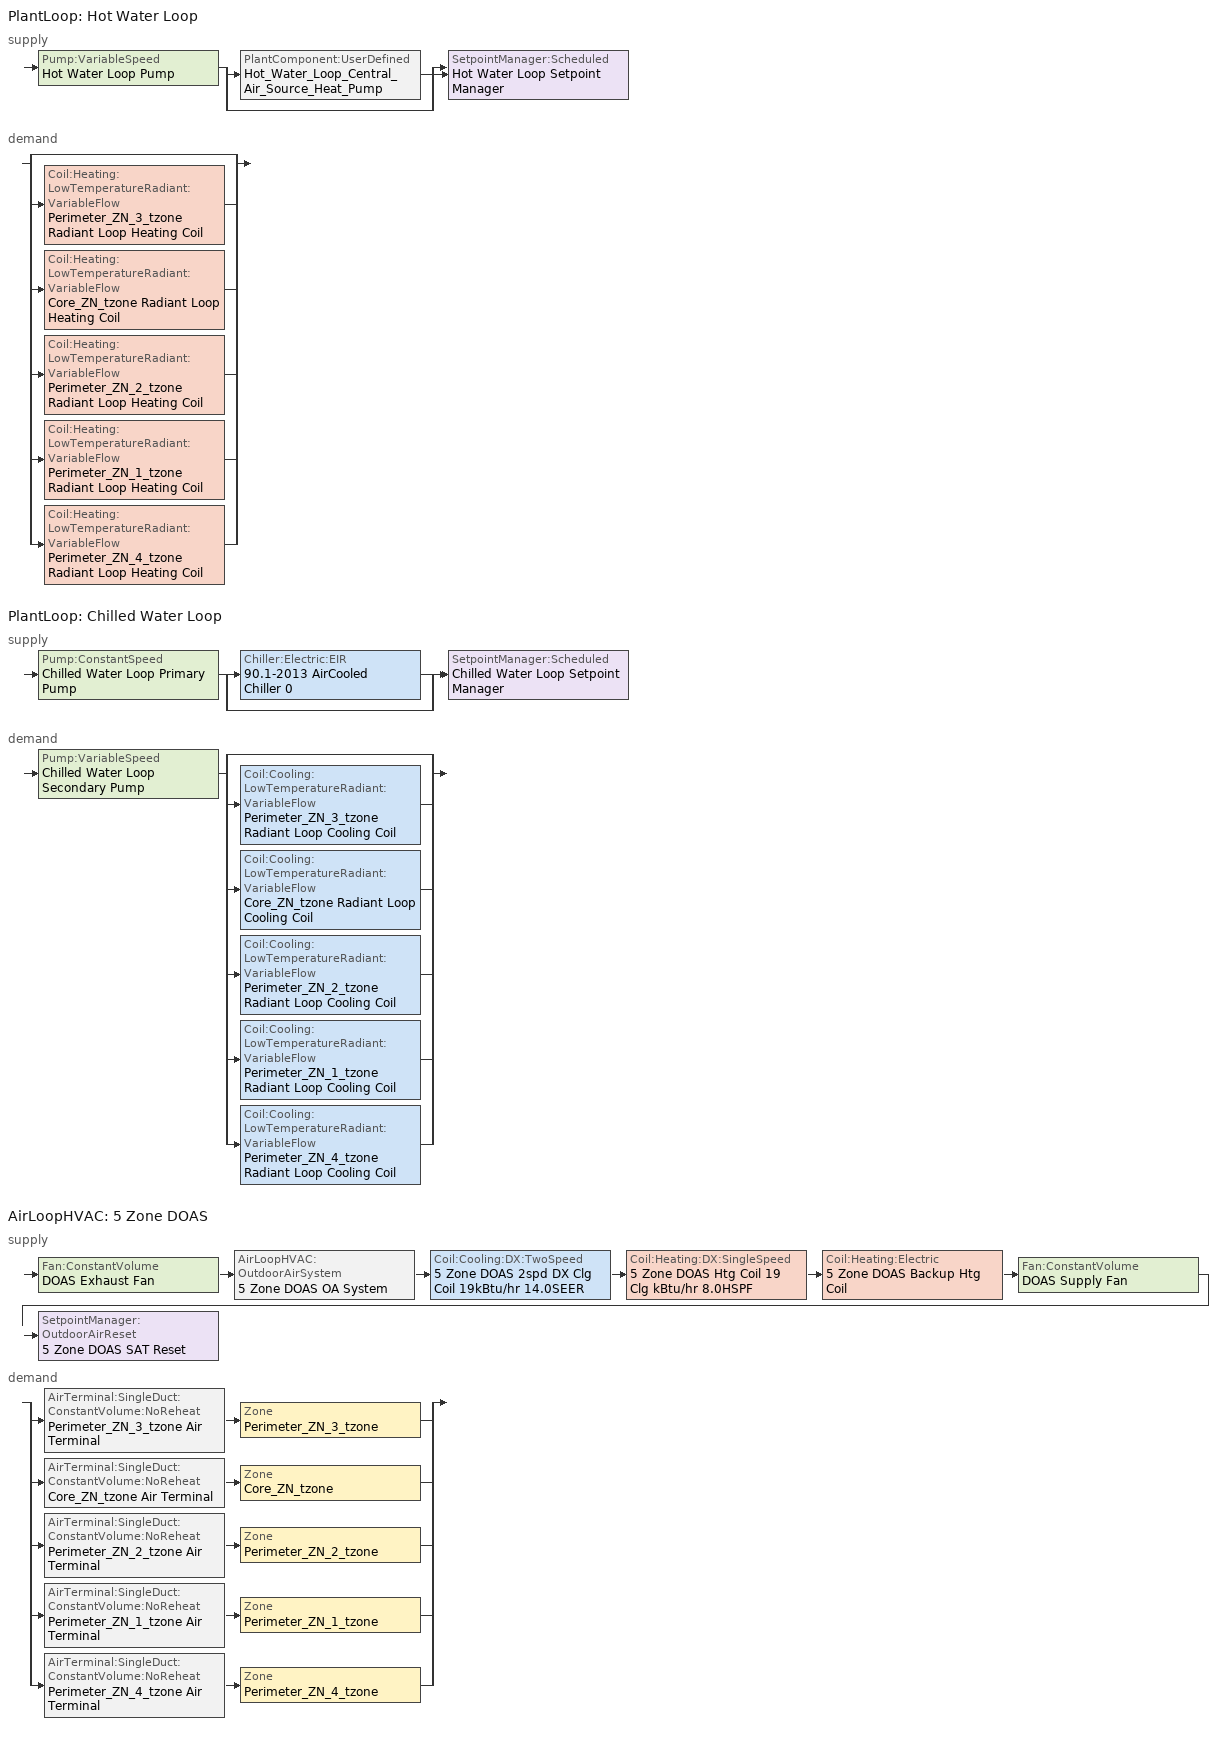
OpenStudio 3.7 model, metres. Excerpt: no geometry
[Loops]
PlantLoop 'Hot Water Loop'
 supply: Pump:VariableSpeed 'Hot Water Loop Pump' > split
  | PlantComponent:UserDefined 'Hot_Water_Loop_Central_Air_Source_Heat_Pump'
  | bypass
  join > SetpointManager:Scheduled 'Hot Water Loop Setpoint Manager'
 demand: split
  | bypass
  | Coil:Heating:LowTemperatureRadiant:VariableFlow 'Perimeter_ZN_3_tzone Radiant Loop Heating Coil'
  | Coil:Heating:LowTemperatureRadiant:VariableFlow 'Core_ZN_tzone Radiant Loop Heating Coil'
  | Coil:Heating:LowTemperatureRadiant:VariableFlow 'Perimeter_ZN_2_tzone Radiant Loop Heating Coil'
  | Coil:Heating:LowTemperatureRadiant:VariableFlow 'Perimeter_ZN_1_tzone Radiant Loop Heating Coil'
  | Coil:Heating:LowTemperatureRadiant:VariableFlow 'Perimeter_ZN_4_tzone Radiant Loop Heating Coil'
PlantLoop 'Chilled Water Loop'
 supply: Pump:ConstantSpeed 'Chilled Water Loop Primary Pump' > split
  | Chiller:Electric:EIR '90.1-2013 AirCooled   Chiller 0'
  | bypass
  join > SetpointManager:Scheduled 'Chilled Water Loop Setpoint Manager'
 demand: Pump:VariableSpeed 'Chilled Water Loop Secondary Pump' > split
  | bypass
  | Coil:Cooling:LowTemperatureRadiant:VariableFlow 'Perimeter_ZN_3_tzone Radiant Loop Cooling Coil'
  | Coil:Cooling:LowTemperatureRadiant:VariableFlow 'Core_ZN_tzone Radiant Loop Cooling Coil'
  | Coil:Cooling:LowTemperatureRadiant:VariableFlow 'Perimeter_ZN_2_tzone Radiant Loop Cooling Coil'
  | Coil:Cooling:LowTemperatureRadiant:VariableFlow 'Perimeter_ZN_1_tzone Radiant Loop Cooling Coil'
  | Coil:Cooling:LowTemperatureRadiant:VariableFlow 'Perimeter_ZN_4_tzone Radiant Loop Cooling Coil'
AirLoopHVAC '5 Zone DOAS'
 supply: Fan:ConstantVolume 'DOAS Exhaust Fan' > AirLoopHVAC:OutdoorAirSystem '5 Zone DOAS OA System' > Coil:Cooling:DX:TwoSpeed '5 Zone DOAS 2spd DX Clg Coil 19kBtu/hr 14.0SEER' > Coil:Heating:DX:SingleSpeed '5 Zone DOAS Htg Coil 19 Clg kBtu/hr 8.0HSPF' > Coil:Heating:Electric '5 Zone DOAS Backup Htg Coil' > Fan:ConstantVolume 'DOAS Supply Fan' > SetpointManager:OutdoorAirReset '5 Zone DOAS SAT Reset'
 demand: split
  | AirTerminal:SingleDuct:ConstantVolume:NoReheat 'Perimeter_ZN_3_tzone Air Terminal' > Zone 'Perimeter_ZN_3_tzone'
  | AirTerminal:SingleDuct:ConstantVolume:NoReheat 'Core_ZN_tzone Air Terminal' > Zone 'Core_ZN_tzone'
  | AirTerminal:SingleDuct:ConstantVolume:NoReheat 'Perimeter_ZN_2_tzone Air Terminal' > Zone 'Perimeter_ZN_2_tzone'
  | AirTerminal:SingleDuct:ConstantVolume:NoReheat 'Perimeter_ZN_1_tzone Air Terminal' > Zone 'Perimeter_ZN_1_tzone'
  | AirTerminal:SingleDuct:ConstantVolume:NoReheat 'Perimeter_ZN_4_tzone Air Terminal' > Zone 'Perimeter_ZN_4_tzone'
[Sizing:Zone] Zone Cooling Design Supply Air Temperature Input Method=SupplyAirTemperature; Zone Cooling Design Supply Air Temperature {C}=14; Zone Cooling Design Supply Air Temperature Difference {deltaC}=11.11; Zone Heating Design Supply Air Temperature Input Method=SupplyAirTemperature; Zone Heating Design Supply Air Temperature {C}=40; Zone Heating Design Supply Air Temperature Difference {deltaC}=11.11; Zone Cooling Design Supply Air Humidity Ratio {kg-H2O/kg-air}=0.0085; Zone Heating Design Supply Air Humidity Ratio {kg-H2O/kg-air}=0.008; Cooling Design Air Flow Method=DesignDay; Heating Design Air Flow Method=DesignDay; Account for Dedicated Outdoor Air System=Yes; Dedicated Outdoor Air System Control Strategy=NeutralSupplyAir; Dedicated Outdoor Air Low Setpoint Temperature for Design {C}=15.5556; Dedicated Outdoor Air High Setpoint Temperature for Design {C}=21.1111; Zone Load Sizing Method=Sensible Load Only No Latent Load; Zone Latent Cooling Design Supply Air Humidity Ratio Input Method=HumidityRatioDifference; Zone Cooling Design Supply Air Humidity Ratio Difference {kgWater/kgDryAir}=0.005; Zone Latent Heating Design Supply Air Humidity Ratio Input Method=HumidityRatioDifference; Zone Humidification Design Supply Air Humidity Ratio Difference {kgWater/kgDryAir}=0.005
Perimeter_ZN_4_tzone; Perimeter_ZN_2_tzone; Perimeter_ZN_1_tzone; Core_ZN_tzone; Perimeter_ZN_3_tzone
[Zone equipment]
Perimeter_ZN_4_tzone: Perimeter_ZN_4_tzone Radiant Loop, Perimeter_ZN_4_tzone Air Terminal
Perimeter_ZN_2_tzone: Perimeter_ZN_2_tzone Radiant Loop, Perimeter_ZN_2_tzone Air Terminal
Perimeter_ZN_1_tzone: Perimeter_ZN_1_tzone Radiant Loop, Perimeter_ZN_1_tzone Air Terminal
Core_ZN_tzone: Core_ZN_tzone Radiant Loop, Core_ZN_tzone Air Terminal
Perimeter_ZN_3_tzone: Perimeter_ZN_3_tzone Radiant Loop, Perimeter_ZN_3_tzone Air Terminal
[PlantLoop] Glycol Concentration=0; Plant Loop Volume {m3}=Autocalculate; Load Distribution Scheme=Optimal
Name | Plant Equipment Operation Heating Load | Minimum Loop Temperature {C} | Maximum Loop Temperature {C} | Common Pipe Simulation
Hot Water Loop | Plant Equipment Operation Heating Load 1 | 10
Chilled Water Loop |  | 1 | 40 | CommonPipe
[Sizing:Plant] Sizing Option=NonCoincident; Zone Timesteps in Averaging Window=1; Coincident Sizing Factor Mode=None
Name | Loop Type | Design Loop Exit Temperature {C} | Loop Design Temperature Difference {deltaC}
Hot Water Loop | Heating | 37.7778 | 5.55556
Chilled Water Loop | Cooling | 12.7778 | 2.77778
[SetpointManager:Scheduled] Control Variable=Temperature
Name | Schedule | Setpoint Node or NodeList
Hot Water Loop Setpoint Manager | Hot Water Loop Temp - 100F | Hot Water Loop Supply Outlet Node
Chilled Water Loop Setpoint Manager | Chilled Water Loop Temp - 55F | Chilled Water Loop Supply Outlet Node
[Pump:VariableSpeed] Pump Control Type=Intermittent; Skin Loss Radiative Fraction=0.5; Design Power Sizing Method=PowerPerFlowPerPressure; Design Electric Power per Unit Flow Rate {W/(m3/s)}=348701.1; Design Shaft Power per Unit Flow Rate per Unit Head {W-s/m3-Pa}=1.28205; Design Minimum Flow Rate Fraction=0
Name | Rated Pump Head {Pa} | Motor Efficiency | Fraction of Motor Inefficiencies to Fluid Stream | Coefficient 1 of the Part Load Performance Curve | Coefficient 2 of the Part Load Performance Curve | Coefficient 3 of the Part Load Performance Curve | Coefficient 4 of the Part Load Performance Curve
Hot Water Loop Pump | 179344 | 1
Chilled Water Loop Secondary Pump | 134508 | 0.855 | 0 | 0 | 0.0205 | 0.4101 | 0.5753
[PlantComponent:UserDefined]
Hot_Water_Loop_Central_Air_Source_Heat_Pump: Plant Loading Mode=MeetsLoadWithNominalCapacityHiOutLimit; Plant Loop Flow Request Mode=NeedsFlowIfLoopOn; Plant Initialization Program Calling Manager=Hot_Water_Loop_Central_Air_Source_Heat_Pump_Init_Pgrm_Mgr; Plant Initialization Program=Hot_Water_Loop_Central_Air_Source_Heat_Pump_Init_Pgrm; Plant Simulation Program Calling Manager=Hot_Water_Loop_Central_Air_Source_Heat_Pump_Sim_Pgrm_Mgr; Plant Simulation Program=Hot_Water_Loop_Central_Air_Source_Heat_Pump_Sim_Pgrm; Design Volume Flow Rate Actuator=Hot_Water_Loop_Central_Air_Source_Heat_Pump_Vdot_Des_Act; Minimum Mass Flow Rate Actuator=Hot_Water_Loop_Central_Air_Source_Heat_Pump_Mdot_Min_Act; Maximum Mass Flow Rate Actuator=Hot_Water_Loop_Central_Air_Source_Heat_Pump_Mdot_Max_Act; Minimum Loading Capacity Actuator=Hot_Water_Loop_Central_Air_Source_Heat_Pump_Cap_Min_Act; Maximum Loading Capacity Actuator=Hot_Water_Loop_Central_Air_Source_Heat_Pump_Cap_Max_Act; Optimal Loading Capacity Actuator=Hot_Water_Loop_Central_Air_Source_Heat_Pump_Cap_Opt_Act; Outlet Temperature Actuator=Hot_Water_Loop_Central_Air_Source_Heat_Pump_Tout_Act; Mass Flow Rate Actuator=Hot_Water_Loop_Central_Air_Source_Heat_Pump_Mdot_Req_Act
[EnergyManagementSystem:Actuator] Actuated Component=Hot_Water_Loop_Central_Air_Source_Heat_Pump; Actuated Component Type=Plant Connection 1
Name | Actuated Component Control Type
Hot_Water_Loop_Central_Air_Source_Heat_Pump_Vdot_Des_Act | Design Volume Flow Rate
Hot_Water_Loop_Central_Air_Source_Heat_Pump_Mdot_Min_Act | Minimum Mass Flow Rate
Hot_Water_Loop_Central_Air_Source_Heat_Pump_Mdot_Max_Act | Maximum Mass Flow Rate
Hot_Water_Loop_Central_Air_Source_Heat_Pump_Cap_Min_Act | Minimum Loading Capacity
Hot_Water_Loop_Central_Air_Source_Heat_Pump_Cap_Max_Act | Maximum Loading Capacity
Hot_Water_Loop_Central_Air_Source_Heat_Pump_Cap_Opt_Act | Optimal Loading Capacity
Hot_Water_Loop_Central_Air_Source_Heat_Pump_Tout_Act | Outlet Temperature
Hot_Water_Loop_Central_Air_Source_Heat_Pump_Mdot_Req_Act | Mass Flow Rate
Hot_Water_Loop_Central_Air_Source_Heat_Pump_Tout_Max_Act | High Outlet Temperature Limit
[EnergyManagementSystem:Program]
Hot_Water_Loop_Central_Air_Source_Heat_Pump_Init_Pgrm: SET Loop_Exit_Temp = 37.7777777777778; SET Loop_Delta_Temp = 5.55555555555556; SET Cp = @CPHW Loop_Exit_Temp; SET rho = @RhoH2O Loop_Exit_Temp; SET Hot_Water_Loop_Central_Air_Source_Heat_Pump_Vdot_Des_Act = Hot_Water_Loop_Central_Air_Source_Heat_Pump_Vdot_Des_Int_Var; SET Hot_Water_Loop_Central_Air_Source_Heat_Pump_Mdot_Min_Act = 0; SET Mdot_Max = Hot_Water_Loop_Central_Air_Source_Heat_Pump_Vdot_Des_Int_Var * rho; SET Hot_Water_Loop_Central_Air_Source_Heat_Pump_Mdot_Max_Act = Mdot_Max; SET Cap = Mdot_Max * Cp * Loop_Delta_Temp; SET Hot_Water_Loop_Central_Air_Source_Heat_Pump_Cap_Min_Act = 0; SET Hot_Water_Loop_Central_Air_Source_Heat_Pump_Cap_Max_Act = Cap; SET Hot_Water_Loop_Central_Air_Source_Heat_Pump_Cap_Opt_Act = 1 * Cap
Hot_Water_Loop_Central_Air_Source_Heat_Pump_Sim_Pgrm: SET tmp = Hot_Water_Loop_Central_Air_Source_Heat_Pump_Load_Int_Var; SET tmp = Hot_Water_Loop_Central_Air_Source_Heat_Pump_Tin_Int_Var; SET tmp = Hot_Water_Loop_Central_Air_Source_Heat_Pump_Mdot_Int_Var; SET Hot_Water_Loop_Central_Air_Source_Heat_Pump_Tout_Max_Act = 75.0; IF Hot_Water_Loop_Central_Air_Source_Heat_Pump_Load_Int_Var == 0; SET Hot_Water_Loop_Central_Air_Source_Heat_Pump_Tout_Act = Hot_Water_Loop_Central_Air_Source_Heat_Pump_Tin_Int_Var; SET Hot_Water_Loop_Central_Air_Source_Heat_Pump_Mdot_Req_Act = 0; SET Elec = 0; RETURN; ENDIF; IF Hot_Water_Loop_Central_Air_Source_Heat_Pump_Load_Int_Var >= Hot_Water_Loop_Central_Air_Source_Heat_Pump_Cap_Max_Act; SET Qdot = Hot_Water_Loop_Central_Air_Source_Heat_Pump_Cap_Max_Act; SET Mdot = Hot_Water_Loop_Central_Air_Source_Heat_Pump_Mdot_Max_Act; SET Hot_Water_Loop_Central_Air_Source_Heat_Pump_Mdot_Req_Act = Mdot; SET Hot_Water_Loop_Central_Air_Source_Heat_Pump_Tout_Act = (Qdot / (Mdot * Hot_Water_Loop_Central_Air_Source_Heat_Pump_Cp_Int_Var)) + Hot_Water_Loop_Central_Air_Source_Heat_Pump_Tin_Int_Var; IF Hot_Water_Loop_Central_Air_Source_Heat_Pump_Tout_Act > Hot_Water_Loop_Central_Air_Source_Heat_Pump_Tout_Max_Act; SET Hot_Water_Loop_Central_Air_Source_Heat_Pump_Tout_Act = Hot_Water_Loop_Central_Air_Source_Heat_Pump_Tout_Max_Act; SET Qdot = Mdot * Hot_Water_Loop_Central_Air_Source_Heat_Pump_Cp_Int_Var * (Hot_Water_Loop_Central_Air_Source_Heat_Pump_Tout_Act - Hot_Water_Loop_Central_Air_Source_Heat_Pump_Tin_Int_Var); ENDIF; ELSE; SET Qdot = Hot_Water_Loop_Central_Air_Source_Heat_Pump_Load_Int_Var; SET Hot_Water_Loop_Central_Air_Source_Heat_Pump_Tout_Act = Hot_Water_Loop_Central_Air_Source_Heat_Pump_Setpt_Mgr_Temp_Sen; SET Mdot = Qdot / (Hot_Water_Loop_Central_Air_Source_Heat_Pump_Cp_Int_Var * (Hot_Water_Loop_Central_Air_Source_Heat_Pump_Tout_Act - Hot_Water_Loop_Central_Air_Source_Heat_Pump_Tin_Int_Var)); SET Hot_Water_Loop_Central_Air_Source_Heat_Pump_Mdot_Req_Act = Mdot; ENDIF; SET Tdb = Hot_Water_Loop_Central_Air_Source_Heat_Pump_OA_DBT_Sen; SET COP = @CurveValue Energy_Management_System_Curve_Or_Table_Index_Variable_1 Tdb; SET EIR = 1 / COP; SET Pwr = Qdot * EIR; SET Elec = Pwr * SystemTimestep * 3600
[EnergyManagementSystem:ProgramCallingManager]
Hot_Water_Loop_Central_Air_Source_Heat_Pump_Init_Pgrm_Mgr: UserDefinedComponentModel; Hot_Water_Loop_Central_Air_Source_Heat_Pump_Init_Pgrm
Hot_Water_Loop_Central_Air_Source_Heat_Pump_Sim_Pgrm_Mgr: UserDefinedComponentModel; Hot_Water_Loop_Central_Air_Source_Heat_Pump_Sim_Pgrm
[EnergyManagementSystem:InternalVariable]
Name | Internal Data Index Key | Internal Data Type
Hot_Water_Loop_Central_Air_Source_Heat_Pump_Vdot_Des_Int_Var | Hot Water Loop | Plant Design Volume Flow Rate
Hot_Water_Loop_Central_Air_Source_Heat_Pump_Tin_Int_Var | Hot_Water_Loop_Central_Air_Source_Heat_Pump | Inlet Temperature for Plant Connection 1
Hot_Water_Loop_Central_Air_Source_Heat_Pump_Mdot_Int_Var | Hot_Water_Loop_Central_Air_Source_Heat_Pump | Inlet Mass Flow Rate for Plant Connection 1
Hot_Water_Loop_Central_Air_Source_Heat_Pump_Cp_Int_Var | Hot_Water_Loop_Central_Air_Source_Heat_Pump | Inlet Specific Heat for Plant Connection 1
Hot_Water_Loop_Central_Air_Source_Heat_Pump_rho_Int_Var | Hot_Water_Loop_Central_Air_Source_Heat_Pump | Inlet Density for Plant Connection 1
Hot_Water_Loop_Central_Air_Source_Heat_Pump_Load_Int_Var | Hot_Water_Loop_Central_Air_Source_Heat_Pump | Load Request for Plant Connection 1
[EnergyManagementSystem:Sensor] Output Variable or Output Meter=Zone Air Temperature
Name | Output Variable or Output Meter Index Key
ems_Perimeter_ZN_3_tzone_ctrl_temperature | Perimeter_ZN_3_tzone
ems_Core_ZN_tzone_ctrl_temperature | Core_ZN_tzone
ems_Perimeter_ZN_2_tzone_ctrl_temperature | Perimeter_ZN_2_tzone
ems_Perimeter_ZN_1_tzone_ctrl_temperature | Perimeter_ZN_1_tzone
ems_Perimeter_ZN_4_tzone_ctrl_temperature | Perimeter_ZN_4_tzone
[EnergyManagementSystem:MeteredOutputVariable]
Hot_Water_Loop_Central_Air_Source_Heat_Pump Electricity Consumption: EMS Variable=Elec; Update Frequency=SystemTimestep; EMS Program or Subroutine=Hot_Water_Loop_Central_Air_Source_Heat_Pump_Sim_Pgrm; Resource Type=Electricity; Group Type=HVAC; End-Use Category=Heating; Units=J
[PlantEquipmentOperation:HeatingLoad]
Plant Equipment Operation Heating Load 1: Load Range Lower Limit 1 {W}=0; Load Range Upper Limit 1 {W}=1000000000
[Pump:ConstantSpeed]
Chilled Water Loop Primary Pump: Rated Flow Rate {m3/s}=autosize; Rated Pump Head {Pa}=44836; Rated Power Consumption {W}=autosize; Motor Efficiency=0.855; Fraction of Motor Inefficiencies to Fluid Stream=0; Pump Control Type=Intermittent; Design Power Sizing Method=PowerPerFlowPerPressure; Design Electric Power per Unit Flow Rate {W/(m3/s)}=348701.1; Design Shaft Power per Unit Flow Rate per Unit Head {W-s/m3-Pa}=1.28205
[Chiller:Electric:EIR]
90.1-2013 AirCooled   Chiller 0: Reference Capacity {W}=Autosize; Reference COP {W/W}=2.96044; Reference Leaving Chilled Water Temperature {C}=12.7778; Reference Entering Condenser Fluid Temperature {C}=35; Reference Chilled Water Flow Rate {m3/s}=Autosize; Cooling Capacity Function of Temperature Curve=Curve Biquadratic 1; Electric Input to Cooling Output Ratio Function of Temperature Curve=Curve Biquadratic 2; Electric Input to Cooling Output Ratio Function of Part Load Ratio Curve=Curve Quadratic 2; Minimum Part Load Ratio=0.15; Maximum Part Load Ratio=1; Optimum Part Load Ratio=1; Minimum Unloading Ratio=0.25; Condenser Type=AirCooled; Leaving Chilled Water Lower Temperature Limit {C}=2.22222; Chiller Flow Mode=ConstantFlow; Design Heat Recovery Water Flow Rate {m3/s}=Autosize; Sizing Factor=1; Basin Heater Capacity {W/K}=0; Basin Heater Setpoint Temperature {C}=10; Condenser Heat Recovery Relative Capacity Fraction=1
[Coil:Heating:LowTemperatureRadiant:VariableFlow] Heating Design Capacity Method=HeatingDesignCapacity; Heating Design Capacity {W}=Autosize; Heating Design Capacity Per Floor Area {W/m2}=0; Fraction of Autosized Heating Design Capacity=1
Name | Heating Control Temperature Schedule
Perimeter_ZN_3_tzone Radiant Loop Heating Coil | ems_Perimeter_ZN_3_tzone_Sch_Radiant_HtgSetP
Core_ZN_tzone Radiant Loop Heating Coil | ems_Core_ZN_tzone_Sch_Radiant_HtgSetP
Perimeter_ZN_2_tzone Radiant Loop Heating Coil | ems_Perimeter_ZN_2_tzone_Sch_Radiant_HtgSetP
Perimeter_ZN_1_tzone Radiant Loop Heating Coil | ems_Perimeter_ZN_1_tzone_Sch_Radiant_HtgSetP
Perimeter_ZN_4_tzone Radiant Loop Heating Coil | ems_Perimeter_ZN_4_tzone_Sch_Radiant_HtgSetP
[Coil:Cooling:LowTemperatureRadiant:VariableFlow] Cooling Design Capacity Method=CoolingDesignCapacity; Cooling Design Capacity {W}=Autosize; Cooling Design Capacity Per Floor Area {W/m2}=0; Fraction of Autosized Cooling Design Capacity=1
Name | Cooling Control Temperature Schedule
Perimeter_ZN_3_tzone Radiant Loop Cooling Coil | ems_Perimeter_ZN_3_tzone_Sch_Radiant_ClgSetP
Core_ZN_tzone Radiant Loop Cooling Coil | ems_Core_ZN_tzone_Sch_Radiant_ClgSetP
Perimeter_ZN_2_tzone Radiant Loop Cooling Coil | ems_Perimeter_ZN_2_tzone_Sch_Radiant_ClgSetP
Perimeter_ZN_1_tzone Radiant Loop Cooling Coil | ems_Perimeter_ZN_1_tzone_Sch_Radiant_ClgSetP
Perimeter_ZN_4_tzone Radiant Loop Cooling Coil | ems_Perimeter_ZN_4_tzone_Sch_Radiant_ClgSetP
[ZoneHVAC:LowTemperatureRadiant:VariableFlow] Availability Schedule=Radiant System Availability Schedule; Radiant Surface Type=Ceilings; Hydronic Tubing Inside Diameter {m}=0.015875; Temperature Control Type=SurfaceFaceTemperature; Setpoint Control Type=ZeroFlowPower; Number of Circuits=CalculateFromCircuitLength; Circuit Length {m}=106.7; Changeover Delay Time Period Schedule=Radiant System Switchover
Name | Low Temp Radiant Variable Flow Heating Coil | Low Temp Radiant Variable Flow Cooling Coil
Perimeter_ZN_3_tzone Radiant Loop | Perimeter_ZN_3_tzone Radiant Loop Heating Coil | Perimeter_ZN_3_tzone Radiant Loop Cooling Coil
Core_ZN_tzone Radiant Loop | Core_ZN_tzone Radiant Loop Heating Coil | Core_ZN_tzone Radiant Loop Cooling Coil
Perimeter_ZN_2_tzone Radiant Loop | Perimeter_ZN_2_tzone Radiant Loop Heating Coil | Perimeter_ZN_2_tzone Radiant Loop Cooling Coil
Perimeter_ZN_1_tzone Radiant Loop | Perimeter_ZN_1_tzone Radiant Loop Heating Coil | Perimeter_ZN_1_tzone Radiant Loop Cooling Coil
Perimeter_ZN_4_tzone Radiant Loop | Perimeter_ZN_4_tzone Radiant Loop Heating Coil | Perimeter_ZN_4_tzone Radiant Loop Cooling Coil
[AirLoopHVAC]
5 Zone DOAS: Availability Schedule=5 Zone DOAS Occ Sch; Design Supply Air Flow Rate {m3/s}=autosize; Design Return Air Flow Fraction of Supply Air Flow=1
[Sizing:System]
5 Zone DOAS: Type of Load to Size On=VentilationRequirement; Central Heating Maximum System Air Flow Ratio=1; Preheat Design Temperature {C}=7; Preheat Design Humidity Ratio {kg-H2O/kg-Air}=0.008; Precool Design Temperature {C}=12.8; Precool Design Humidity Ratio {kg-H2O/kg-Air}=0.008; Central Cooling Design Supply Air Temperature {C}=15.5556; Central Heating Design Supply Air Temperature {C}=21.1111; Sizing Option=Coincident; 100% Outdoor Air in Cooling=Yes; 100% Outdoor Air in Heating=Yes; Central Cooling Design Supply Air Humidity Ratio {kg-H2O/kg-Air}=0.0085; Zone Maximum Outdoor Air Fraction=1; Cooling Supply Air Flow Rate Per Floor Area {m3/s-m2}=0.00996765; Cooling Fraction of Autosized Cooling Supply Air Flow Rate=1; Cooling Supply Air Flow Rate Per Unit Cooling Capacity {m3/s-W}=3.94755e-05; Heating Supply Air Flow Rate Per Floor Area {m3/s-m2}=0.00996765; Heating Fraction of Autosized Heating Supply Air Flow Rate=1; Heating Fraction of Autosized Cooling Supply Air Flow Rate=1; Heating Supply Air Flow Rate Per Unit Heating Capacity {m3/s-W}=3.15882e-05; Cooling Design Capacity Method=CoolingDesignCapacity; Cooling Design Capacity {W}=autosize; Cooling Design Capacity Per Floor Area {W/m2}=234.7; Fraction of Autosized Cooling Design Capacity=1; Heating Design Capacity Method=HeatingDesignCapacity; Heating Design Capacity {W}=autosize; Heating Design Capacity Per Floor Area {W/m2}=157; Fraction of Autosized Heating Design Capacity=1; Central Cooling Capacity Control Method=OnOff; Occupant Diversity=autosize
[Fan:ConstantVolume] Availability Schedule=Always On Discrete; Fan Total Efficiency=0.55575; Maximum Flow Rate {m3/s}=AutoSize; Motor Efficiency=0.855; Motor In Airstream Fraction=1
Name | Pressure Rise {Pa}
DOAS Supply Fan | 622.722
DOAS Exhaust Fan | 373.633
[Coil:Heating:Electric]
5 Zone DOAS Backup Htg Coil: Availability Schedule=Always On Discrete; Efficiency=1
[Coil:Heating:DX:SingleSpeed]
5 Zone DOAS Htg Coil 19 Clg kBtu/hr 8.0HSPF: Availability Schedule=Always On Discrete; Rated Total Heating Capacity {W}=Autosize; Rated COP {W/W}=3.3592; Rated Air Flow Rate {m3/s}=Autosize; Rated Supply Fan Power Per Volume Flow Rate 2017 {W/(m3/s)}=773.3; Rated Supply Fan Power Per Volume Flow Rate 2023 {W/(m3/s)}=934.4; Total Heating Capacity Function of Temperature Curve=HPACHeatCapFT; Total Heating Capacity Function of Flow Fraction Curve=HPACHeatCapFFF; Energy Input Ratio Function of Temperature Curve=HPACHeatEIRFT; Energy Input Ratio Function of Flow Fraction Curve=HPACHeatEIRFFF; Part Load Fraction Correlation Curve=HPACCOOLPLFFPLR; Defrost Energy Input Ratio Function of Temperature Curve=5 Zone DOAS Htg Coil Defrost EIR Func of Temp Curve; Defrost Strategy=ReverseCycle; Defrost Control=OnDemand; Defrost Time Period Fraction=0.166667; Resistive Defrost Heater Capacity {W}=2000
[Coil:Cooling:DX:TwoSpeed]
5 Zone DOAS 2spd DX Clg Coil 19kBtu/hr 14.0SEER: Availability Schedule=Always On Discrete; Rated High Speed Total Cooling Capacity {W}=Autosize; Rated High Speed Sensible Heat Ratio=Autosize; Rated High Speed COP {W/W}=4.11713; Rated High Speed Air Flow Rate {m3/s}=Autosize; Rated High Speed Evaporator Fan Power Per Volume Flow Rate 2017 {W/(m3/s)}=773.3; Rated High Speed Evaporator Fan Power Per Volume Flow Rate 2023 {W/(m3/s)}=934.4; Unit Internal Static Air Pressure {Pa}=773.3; Total Cooling Capacity Function of Temperature Curve=HPACCoolCapFT; Total Cooling Capacity Function of Flow Fraction Curve=HPACCoolCapFFF; Energy Input Ratio Function of Temperature Curve=HPACCOOLEIRFT; Energy Input Ratio Function of Flow Fraction Curve=HPACCOOLEIRFFF; Part Load Fraction Correlation Curve=HPACCOOLPLFFPLR; Rated Low Speed Total Cooling Capacity {W}=Autosize; Rated Low Speed Sensible Heat Ratio=0.69; Rated Low Speed COP {W/W}=4.11713; Rated Low Speed Air Flow Rate {m3/s}=Autosize; Rated Low Speed Evaporator Fan Power Per Volume Flow Rate 2017 {W/(m3/s)}=773.3; Rated Low Speed Evaporator Fan Power Per Volume Flow Rate 2023 {W/(m3/s)}=934.4; Low Speed Total Cooling Capacity Function of Temperature Curve=HPACCoolCapFT; Low Speed Energy Input Ratio Function of Temperature Curve=HPACCOOLEIRFT; Condenser Type=AirCooled; Minimum Outdoor Dry-Bulb Temperature for Compressor Operation {C}=-25; High Speed Evaporative Condenser Effectiveness=0.9; High Speed Evaporative Condenser Air Flow Rate {m3/s}=Autosize; High Speed Evaporative Condenser Pump Rated Power Consumption {W}=Autosize; Low Speed Evaporative Condenser Effectiveness=0.9; Low Speed Evaporative Condenser Air Flow Rate {m3/s}=Autosize; Low Speed Evaporative Condenser Pump Rated Power Consumption {W}=Autosize; Basin Heater Capacity {W/K}=0; Basin Heater Setpoint Temperature {C}=2
[Controller:OutdoorAir]
5 Zone DOAS Outdoor Air Controller: Minimum Outdoor Air Flow Rate {m3/s}=autosize; Maximum Outdoor Air Flow Rate {m3/s}=Autosize; Economizer Control Type=NoEconomizer; Economizer Control Action Type=ModulateFlow; Lockout Type=LockoutWithHeating; Minimum Limit Type=FixedMinimum; Minimum Outdoor Air Schedule=Always On Discrete; Minimum Fraction of Outdoor Air Schedule=Always On Discrete; Controller Mechanical Ventilation=5 Zone DOAS Mechanical Ventilation Controller; High Humidity Control=No; Heat Recovery Bypass Control Type=BypassWhenWithinEconomizerLimits; Economizer Operation Staging=InterlockedWithMechanicalCooling
[Controller:MechanicalVentilation]
5 Zone DOAS Mechanical Ventilation Controller: Availability Schedule=Always On Discrete; System Outdoor Air Method=ZoneSum
[AirLoopHVAC:OutdoorAirSystem]
5 Zone DOAS OA System: Controller=5 Zone DOAS Outdoor Air Controller
[SetpointManager:OutdoorAirReset]
5 Zone DOAS SAT Reset: Control Variable=Temperature; Setpoint at Outdoor Low Temperature {C}=21.1111; Outdoor Low Temperature {C}=12.7778; Setpoint at Outdoor High Temperature {C}=15.5556; Outdoor High Temperature {C}=21.1111; Setpoint Node or NodeList=5 Zone DOAS Supply Outlet Node
[AirTerminal:SingleDuct:ConstantVolume:NoReheat] Availability Schedule=Always On Discrete; Maximum Air Flow Rate {m3/s}=AutoSize
Perimeter_ZN_3_tzone Air Terminal; Core_ZN_tzone Air Terminal; Perimeter_ZN_2_tzone Air Terminal; Perimeter_ZN_1_tzone Air Terminal; Perimeter_ZN_4_tzone Air Terminal
[Schedule:Day]
Hot Water Loop Temp - 100F Default: 24, 0, 37.7778
Chilled Water Loop Temp - 55F Default: 24, 0, 12.7778
Schedule Day 6: 10, 0, 1, 22, 0, 0, 24, 0, 1
Radiant System Switchover Default: 24, 0, 24
ems_Perimeter_ZN_3_tzone_Sch_Radiant_ClgSetP Default; ems_Core_ZN_tzone_Sch_Radiant_ClgSetP Default; ems_Perimeter_ZN_2_tzone_Sch_Radiant_ClgSetP Default; ems_Perimeter_ZN_1_tzone_Sch_Radiant_ClgSetP Default; ems_Perimeter_ZN_4_tzone_Sch_Radiant_ClgSetP Default: 24, 0, 26
ems_Perimeter_ZN_3_tzone_Sch_Radiant_HtgSetP Default; ems_Core_ZN_tzone_Sch_Radiant_HtgSetP Default; ems_Perimeter_ZN_2_tzone_Sch_Radiant_HtgSetP Default; ems_Perimeter_ZN_1_tzone_Sch_Radiant_HtgSetP Default; ems_Perimeter_ZN_4_tzone_Sch_Radiant_HtgSetP Default: 24, 0, 20
5 Zone DOAS Occ Sch Default: 9, 0, 0, 17, 0, 1, 24, 0, 0
5 Zone DOAS Occ Sch Winter Design Day; 5 Zone DOAS Occ Sch Summer Design Day: 24, 0, 1
5 Zone DOAS Occ Sch Sunday: 24, 0, 0
[Schedule:Ruleset]
Hot Water Loop Temp - 100F: Default Day Schedule=Hot Water Loop Temp - 100F Default
Chilled Water Loop Temp - 55F: Default Day Schedule=Chilled Water Loop Temp - 55F Default
Radiant System Availability Schedule: Default Day Schedule=Schedule Day 6
Radiant System Switchover: Default Day Schedule=Radiant System Switchover Default
ems_Perimeter_ZN_3_tzone_Sch_Radiant_ClgSetP: Default Day Schedule=ems_Perimeter_ZN_3_tzone_Sch_Radiant_ClgSetP Default
ems_Perimeter_ZN_3_tzone_Sch_Radiant_HtgSetP: Default Day Schedule=ems_Perimeter_ZN_3_tzone_Sch_Radiant_HtgSetP Default
ems_Core_ZN_tzone_Sch_Radiant_ClgSetP: Default Day Schedule=ems_Core_ZN_tzone_Sch_Radiant_ClgSetP Default
ems_Core_ZN_tzone_Sch_Radiant_HtgSetP: Default Day Schedule=ems_Core_ZN_tzone_Sch_Radiant_HtgSetP Default
ems_Perimeter_ZN_2_tzone_Sch_Radiant_ClgSetP: Default Day Schedule=ems_Perimeter_ZN_2_tzone_Sch_Radiant_ClgSetP Default
ems_Perimeter_ZN_2_tzone_Sch_Radiant_HtgSetP: Default Day Schedule=ems_Perimeter_ZN_2_tzone_Sch_Radiant_HtgSetP Default
ems_Perimeter_ZN_1_tzone_Sch_Radiant_ClgSetP: Default Day Schedule=ems_Perimeter_ZN_1_tzone_Sch_Radiant_ClgSetP Default
ems_Perimeter_ZN_1_tzone_Sch_Radiant_HtgSetP: Default Day Schedule=ems_Perimeter_ZN_1_tzone_Sch_Radiant_HtgSetP Default
ems_Perimeter_ZN_4_tzone_Sch_Radiant_ClgSetP: Default Day Schedule=ems_Perimeter_ZN_4_tzone_Sch_Radiant_ClgSetP Default
ems_Perimeter_ZN_4_tzone_Sch_Radiant_HtgSetP: Default Day Schedule=ems_Perimeter_ZN_4_tzone_Sch_Radiant_HtgSetP Default
5 Zone DOAS Occ Sch: Default Day Schedule=5 Zone DOAS Occ Sch Default; Summer Design Day Schedule=5 Zone DOAS Occ Sch Summer Design Day; Winter Design Day Schedule=5 Zone DOAS Occ Sch Winter Design Day
[Schedule:Rule]
5 Zone DOAS Occ Sch Sunday Rule: Schedule Ruleset=5 Zone DOAS Occ Sch; Rule Order=0; Day Schedule=5 Zone DOAS Occ Sch Sunday; Apply Sunday=Yes; Apply Saturday=Yes; Date Specification Type=DateRange; Start Month=1; Start Day=1; End Month=12; End Day=31
[Curve:Quadratic]
Name | Coefficient1 Constant | Coefficient2 x | Coefficient3 x**2 | Minimum Value of x | Maximum Value of x
Curve Quadratic 2 | 0.0636912 | 0.584888 | 0.352803 | 0 | 1
HPACHeatEIRFFF | 1.3824 | -0.4336 | 0.0512 | 0 | 1
HPACCOOLPLFFPLR | 0.85 | 0.15 | 0 | 0 | 1
HPACCoolCapFFF | 0.8 | 0.2 | 0 | 0.5 | 1.5
HPACCOOLEIRFFF | 1.156 | -0.1816 | 0.0256 | 0.5 | 1.5
[Curve:Biquadratic]
Name | Coefficient1 Constant | Coefficient2 x | Coefficient3 x**2 | Coefficient4 y | Coefficient5 y**2 | Coefficient6 x*y | Minimum Value of x | Maximum Value of x | Minimum Value of y | Maximum Value of y
Curve Biquadratic 1 | 1.02152 | 0.0370359 | 0.000233248 | -0.00389405 | -6.52536e-05 | -0.000268045 | 5 | 10 | 24 | 35
Curve Biquadratic 2 | 0.701769 | -0.00452016 | 0.00053311 | -0.00549821 | 0.000544579 | -0.000729032 | 5 | 10 | 24 | 35
5 Zone DOAS Htg Coil Defrost EIR Func of Temp Curve | 0.297145 | 0.0430933 | -0.000748766 | 0.00597727 | 0.000482112 | -0.000956448 | -23.3333 | 29.44444 | -23.3333 | 29.44444
HPACCoolCapFT | 0.766956 | 0.0107756 | -4.14703e-05 | 0.00134961 | -0.000261144 | 0.000457488 | 12.77778 | 23.88889 | 21.11111 | 46.11111
HPACCOOLEIRFT | 0.297145 | 0.0430933 | -0.000748766 | 0.00597727 | 0.000482112 | -0.000956448 | 12.77778 | 23.88889 | 21.11111 | 46.11111
[Schedule:Constant]
Always On Discrete: Value=1
[Curve:Cubic]
Name | Coefficient1 Constant | Coefficient2 x | Coefficient3 x**2 | Coefficient4 x**3 | Minimum Value of x | Maximum Value of x
HPACHeatCapFT | 0.758746 | 0.027626 | 0.000148716 | 3.4992e-06 | -20 | 20
HPACHeatCapFFF | 0.84 | 0.16 | 0 | 0 | 0.5 | 1.5
HPACHeatEIRFT | 1.19248 | -0.0300438 | 0.00103745 | -2.3328e-05 | -20 | 20
